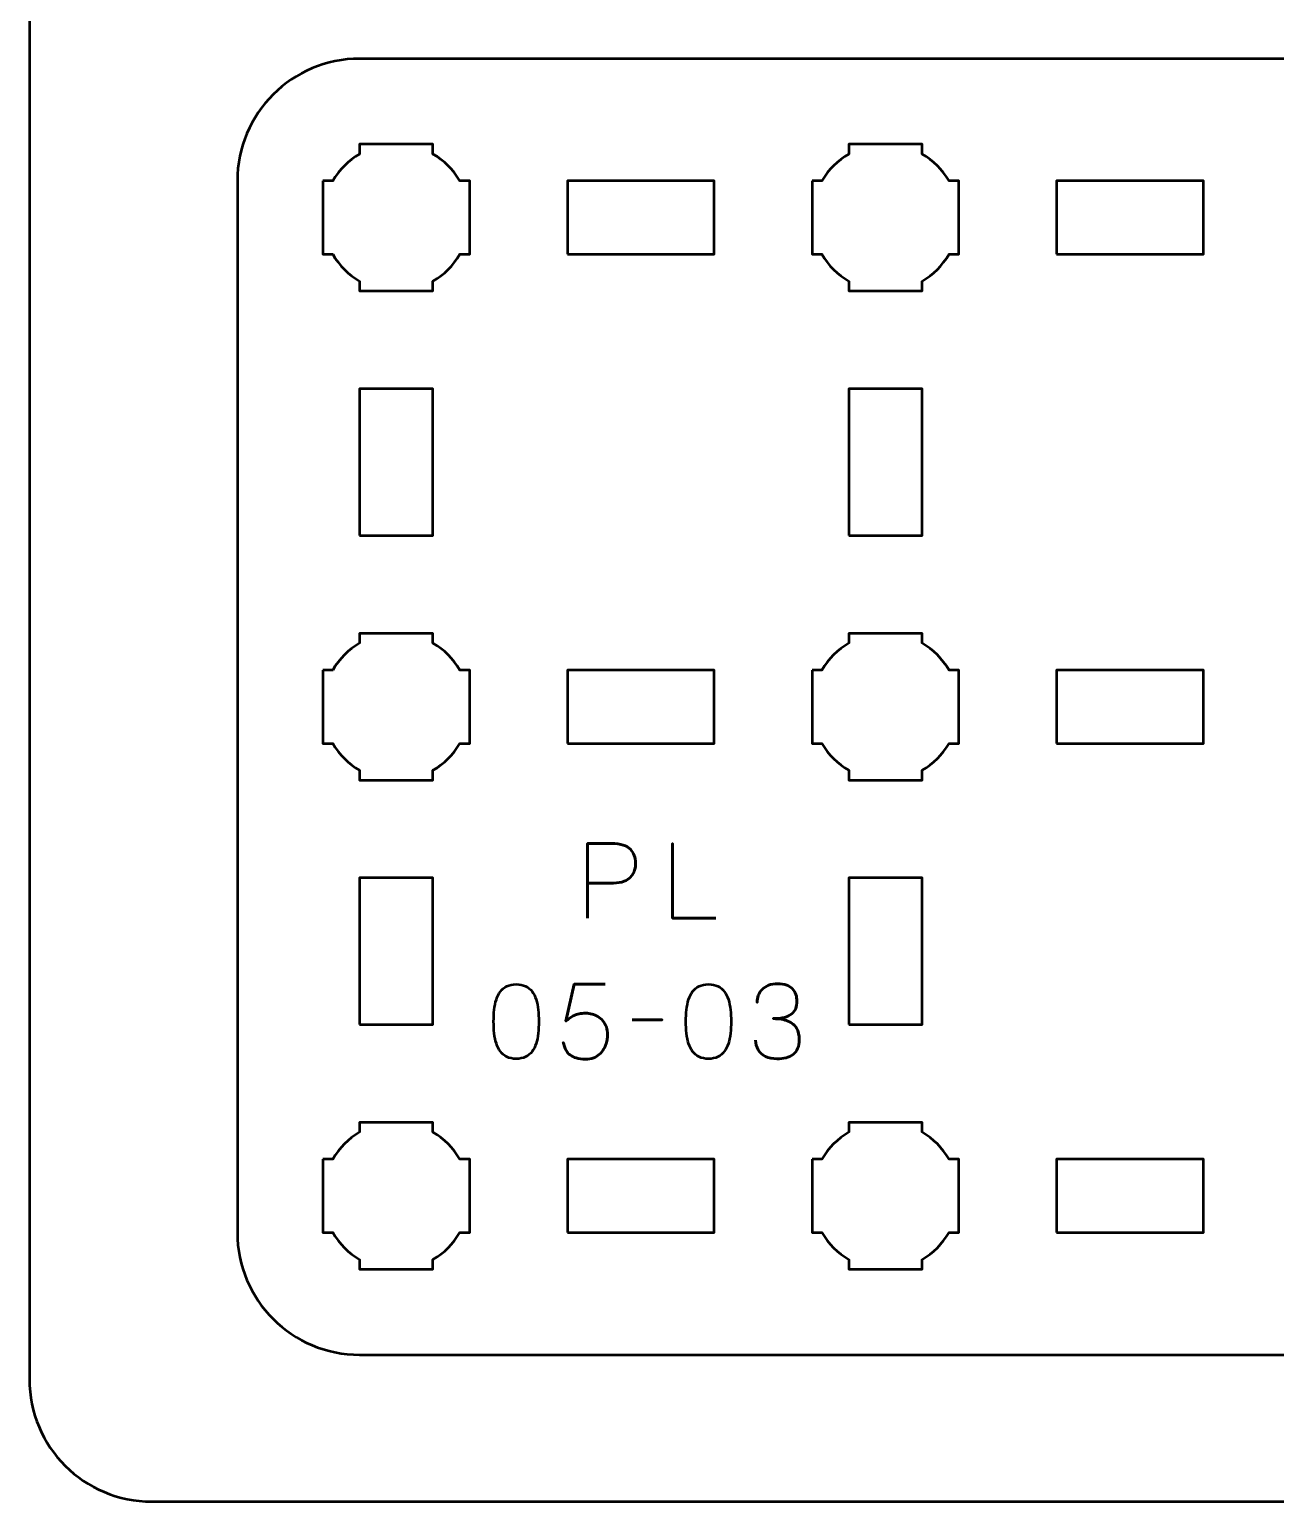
# Model space of a CAD drawing. Header units: centimetres. Extents: x -21 to 0, y -29.7 to 0.
# Drawn here: x -21 to -15.91, y -29.7 to -23.68 of the extents above; entities that cross this region are included whole.
import ezdxf

# ---------------------------------------------------------------- set-up
doc = ezdxf.new("R2010")
doc.units = ezdxf.units.CM
doc.header["$MEASUREMENT"] = 0
doc.layers.add('Layer 1', color=7, linetype='Continuous')

msp = doc.modelspace()

# ---------------------------------------------------------------- linework, layer by layer
at = {"layer": 'Layer 1', "lineweight": 53}
for points in [[(-18.8, -24.6), (-18.2, -24.6), (-18.2, -24.3), (-18.8, -24.3), (-18.8, -24.6)], [(-16.8, -24.6), (-16.2, -24.6), (-16.2, -24.3), (-16.8, -24.3), (-16.8, -24.6)], [(-19.65, -25.75), (-19.35, -25.75), (-19.35, -25.15), (-19.65, -25.15), (-19.65, -25.75)], [(-17.65, -25.75), (-17.35, -25.75), (-17.35, -25.15), (-17.65, -25.15), (-17.65, -25.75)], [(-18.8, -26.6), (-18.2, -26.6), (-18.2, -26.3), (-18.8, -26.3), (-18.8, -26.6)], [(-16.8, -26.6), (-16.2, -26.6), (-16.2, -26.3), (-16.8, -26.3), (-16.8, -26.6)], [(-19.65, -27.75), (-19.35, -27.75), (-19.35, -27.15), (-19.65, -27.15), (-19.65, -27.75)], [(-17.65, -27.75), (-17.35, -27.75), (-17.35, -27.15), (-17.65, -27.15), (-17.65, -27.75)], [(-18.8, -28.6), (-18.2, -28.6), (-18.2, -28.3), (-18.8, -28.3), (-18.8, -28.6)], [(-16.8, -28.6), (-16.2, -28.6), (-16.2, -28.3), (-16.8, -28.3), (-16.8, -28.6)]]:
    msp.add_lwpolyline(points, close=True, dxfattribs=at)
at = {"layer": 'Layer 1', "color": 1, "lineweight": 53}
msp.add_open_spline([(-21.00003, -29.19995), (-21.00003, -29.19995), (-21.00003, -5.89992), (-21.00003, -5.89992), (-21.00003, -5.89992), (-21.00003, -5.81709), (-20.93286, -5.74992), (-20.85003, -5.74992), (-20.85003, -5.74992), (-20.7672, -5.74992), (-20.70003, -5.68275), (-20.70003, -5.59992), (-20.70003, -5.59992), (-20.70003, -5.51709), (-20.7672, -5.44992), (-20.85003, -5.44992), (-20.85003, -5.44992), (-20.93286, -5.44992), (-21.00003, -5.38275), (-21.00003, -5.29992), (-21.00003, -5.29992), (-21.00003, -5.21709), (-20.93286, -5.14992), (-20.85003, -5.14992), (-20.85003, -5.14992), (-20.7672, -5.14992), (-20.70003, -5.08275), (-20.70003, -4.99992), (-20.70003, -4.99992), (-20.70003, -4.91709), (-20.7672, -4.84992), (-20.85003, -4.84992), (-20.85003, -4.84992), (-20.93286, -4.84992), (-21.00003, -4.78275), (-21.00003, -4.69992), (-21.00003, -4.69992), (-21.00003, -4.61709), (-20.93286, -4.54992), (-20.85003, -4.54992), (-20.85003, -4.54992), (-20.7672, -4.54992), (-20.70003, -4.48275), (-20.70003, -4.39992), (-20.70003, -4.39992), (-20.70003, -4.31709), (-20.7672, -4.24992), (-20.85003, -4.24992), (-20.85003, -4.24992), (-20.93286, -4.24992), (-21.00003, -4.18275), (-21.00003, -4.09992), (-21.00003, -4.09992), (-21.00003, -4.01709), (-20.93286, -3.94992), (-20.85003, -3.94992), (-20.85003, -3.94992), (-20.7672, -3.94992), (-20.70003, -3.88275), (-20.70003, -3.79992), (-20.70003, -3.79992), (-20.70003, -3.71709), (-20.7672, -3.64992), (-20.85003, -3.64992), (-20.85003, -3.64992), (-20.93286, -3.64992), (-21.00003, -3.58275), (-21.00003, -3.49992), (-21.00003, -3.49992), (-21.00003, -3.41709), (-20.93286, -3.34992), (-20.85003, -3.34992), (-20.85003, -3.34992), (-20.7672, -3.34992), (-20.70003, -3.28275), (-20.70003, -3.19992), (-20.70003, -3.19992), (-20.70003, -3.11709), (-20.7672, -3.04992), (-20.85003, -3.04992), (-20.85003, -3.04992), (-20.93286, -3.04992), (-21.00003, -2.98275), (-21.00003, -2.89992), (-21.00003, -2.89992), (-21.00003, -2.81709), (-20.93286, -2.74992), (-20.85003, -2.74992), (-20.85003, -2.74992), (-20.7672, -2.74992), (-20.70003, -2.68275), (-20.70003, -2.59992), (-20.70003, -2.59992), (-20.70003, -2.51709), (-20.7672, -2.44992), (-20.85003, -2.44992), (-20.85003, -2.44992), (-20.93286, -2.44992), (-21.00003, -2.38275), (-21.00003, -2.29992), (-21.00003, -2.29992), (-21.00003, -2.21709), (-20.93286, -2.14992), (-20.85003, -2.14992), (-20.85003, -2.14992), (-20.7672, -2.14992), (-20.70003, -2.08275), (-20.70003, -1.99992), (-20.70003, -1.99992), (-20.70003, -1.91709), (-20.7672, -1.84992), (-20.85003, -1.84992), (-20.85003, -1.84992), (-20.93286, -1.84992), (-21.00003, -1.78275), (-21.00003, -1.69992), (-21.00003, -1.69992), (-21.00003, -1.61709), (-20.93286, -1.54992), (-20.85003, -1.54992), (-20.85003, -1.54992), (-20.7672, -1.54992), (-20.70003, -1.48275), (-20.70003, -1.39992), (-20.70003, -1.39992), (-20.70003, -1.31709), (-20.7672, -1.24992), (-20.85003, -1.24992), (-20.85003, -1.24992), (-20.93286, -1.24992), (-21.00003, -1.18275), (-21.00003, -1.09992), (-21.00003, -1.09992), (-21.00003, -1.09992), (-21.00003, -0.49992), (-21.00003, -0.49992), (-21.00003, -0.49992), (-21.00003, -0.22295), (-20.77694, 0.00004), (-20.49994, 0.00004), (-20.49994, 0.00004), (-20.49994, 0.00004), (-0.50008, 0.00004), (-0.50008, 0.00004), (-0.50008, 0.00004), (-0.22294, 0.00004), (0.00002, -0.22295), (0.00002, -0.49992), (0.00002, -0.49992), (0.00002, -0.49992), (0.00002, -29.19995), (0.00002, -29.19995), (0.00002, -29.19995), (0.00002, -29.47695), (-0.22294, -29.70004), (-0.50008, -29.70004), (-0.50008, -29.70004), (-0.50008, -29.70004), (-20.49994, -29.70004), (-20.49994, -29.70004), (-20.49994, -29.70004), (-20.77694, -29.70004), (-21.00003, -29.47695), (-21.00003, -29.19995)], degree=3, knots=[0, 0, 0, 0, 0.0243902, 0.0243902, 0.0243902, 0.0243902, 0.0487805, 0.0487805, 0.0487805, 0.0487805, 0.0731707, 0.0731707, 0.0731707, 0.0731707, 0.097561, 0.097561, 0.097561, 0.097561, 0.1219512, 0.1219512, 0.1219512, 0.1219512, 0.1463415, 0.1463415, 0.1463415, 0.1463415, 0.1707317, 0.1707317, 0.1707317, 0.1707317, 0.195122, 0.195122, 0.195122, 0.195122, 0.2195122, 0.2195122, 0.2195122, 0.2195122, 0.2439024, 0.2439024, 0.2439024, 0.2439024, 0.2682927, 0.2682927, 0.2682927, 0.2682927, 0.2926829, 0.2926829, 0.2926829, 0.2926829, 0.3170732, 0.3170732, 0.3170732, 0.3170732, 0.3414634, 0.3414634, 0.3414634, 0.3414634, 0.3658537, 0.3658537, 0.3658537, 0.3658537, 0.3902439, 0.3902439, 0.3902439, 0.3902439, 0.4146341, 0.4146341, 0.4146341, 0.4146341, 0.4390244, 0.4390244, 0.4390244, 0.4390244, 0.4634146, 0.4634146, 0.4634146, 0.4634146, 0.4878049, 0.4878049, 0.4878049, 0.4878049, 0.5121951, 0.5121951, 0.5121951, 0.5121951, 0.5365854, 0.5365854, 0.5365854, 0.5365854, 0.5609756, 0.5609756, 0.5609756, 0.5609756, 0.5853659, 0.5853659, 0.5853659, 0.5853659, 0.6097561, 0.6097561, 0.6097561, 0.6097561, 0.6341463, 0.6341463, 0.6341463, 0.6341463, 0.6585366, 0.6585366, 0.6585366, 0.6585366, 0.6829268, 0.6829268, 0.6829268, 0.6829268, 0.7073171, 0.7073171, 0.7073171, 0.7073171, 0.7317073, 0.7317073, 0.7317073, 0.7317073, 0.7560976, 0.7560976, 0.7560976, 0.7560976, 0.7804878, 0.7804878, 0.7804878, 0.7804878, 0.804878, 0.804878, 0.804878, 0.804878, 0.8292683, 0.8292683, 0.8292683, 0.8292683, 0.8536585, 0.8536585, 0.8536585, 0.8536585, 0.8780488, 0.8780488, 0.8780488, 0.8780488, 0.902439, 0.902439, 0.902439, 0.902439, 0.9268293, 0.9268293, 0.9268293, 0.9268293, 0.9512195, 0.9512195, 0.9512195, 0.9512195, 0.9756098, 0.9756098, 0.9756098, 0.9756098, 1, 1, 1, 1], dxfattribs=at)
at = {"layer": 'Layer 1', "color": 3, "lineweight": 53}
msp.add_open_spline([(-20.15, -28.6), (-20.15, -28.6), (-20.15, -24.3), (-20.15, -24.3), (-20.15, -24.3), (-20.15, -24.02391), (-19.92609, -23.8), (-19.65, -23.8), (-19.65, -23.8), (-19.65, -23.8), (-11.35, -23.8), (-11.35, -23.8), (-11.35, -23.8), (-11.07391, -23.8), (-10.85, -24.02391), (-10.85, -24.3), (-10.85, -24.3), (-10.85, -24.3), (-10.85, -28.6), (-10.85, -28.6), (-10.85, -28.6), (-10.85, -28.87609), (-11.07391, -29.1), (-11.35, -29.1), (-11.35, -29.1), (-11.35, -29.1), (-19.65, -29.1), (-19.65, -29.1), (-19.65, -29.1), (-19.92609, -29.1), (-20.15, -28.87609), (-20.15, -28.6)], degree=3, knots=[0, 0, 0, 0, 0.125, 0.125, 0.125, 0.125, 0.25, 0.25, 0.25, 0.25, 0.375, 0.375, 0.375, 0.375, 0.5, 0.5, 0.5, 0.5, 0.625, 0.625, 0.625, 0.625, 0.75, 0.75, 0.75, 0.75, 0.875, 0.875, 0.875, 0.875, 1, 1, 1, 1], dxfattribs=at)
at = {"layer": 'Layer 1', "lineweight": 53}
for points in [[(-19.8, -24.3), (-19.8, -24.3), (-19.75985, -24.3), (-19.75985, -24.3), (-19.75985, -24.3), (-19.7335, -24.25447), (-19.69553, -24.2165), (-19.65, -24.19015), (-19.65, -24.19015), (-19.65, -24.19015), (-19.65, -24.15), (-19.65, -24.15), (-19.65, -24.15), (-19.65, -24.15), (-19.5, -24.15), (-19.5, -24.15), (-19.5, -24.15), (-19.5, -24.15), (-19.35, -24.15), (-19.35, -24.15), (-19.35, -24.15), (-19.35, -24.15), (-19.35, -24.19015), (-19.35, -24.19015), (-19.35, -24.19015), (-19.30447, -24.2165), (-19.2665, -24.25447), (-19.24015, -24.3), (-19.24015, -24.3), (-19.24015, -24.3), (-19.2, -24.3), (-19.2, -24.3), (-19.2, -24.3), (-19.2, -24.3), (-19.2, -24.45), (-19.2, -24.45), (-19.2, -24.45), (-19.2, -24.45), (-19.2, -24.6), (-19.2, -24.6), (-19.2, -24.6), (-19.2, -24.6), (-19.24015, -24.6), (-19.24015, -24.6), (-19.24015, -24.6), (-19.2665, -24.64553), (-19.30447, -24.6835), (-19.35, -24.70985), (-19.35, -24.70985), (-19.35, -24.70985), (-19.35, -24.75), (-19.35, -24.75), (-19.35, -24.75), (-19.35, -24.75), (-19.5, -24.75), (-19.5, -24.75), (-19.5, -24.75), (-19.5, -24.75), (-19.65, -24.75), (-19.65, -24.75), (-19.65, -24.75), (-19.65, -24.75), (-19.65, -24.70985), (-19.65, -24.70985), (-19.65, -24.70985), (-19.69553, -24.6835), (-19.7335, -24.64553), (-19.75985, -24.6), (-19.75985, -24.6), (-19.75985, -24.6), (-19.8, -24.6), (-19.8, -24.6), (-19.8, -24.6), (-19.8, -24.6), (-19.8, -24.45), (-19.8, -24.45), (-19.8, -24.45), (-19.8, -24.45), (-19.8, -24.3), (-19.8, -24.3)], [(-17.8, -24.3), (-17.8, -24.3), (-17.75985, -24.3), (-17.75985, -24.3), (-17.75985, -24.3), (-17.7335, -24.25447), (-17.69553, -24.2165), (-17.65, -24.19015), (-17.65, -24.19015), (-17.65, -24.19015), (-17.65, -24.15), (-17.65, -24.15), (-17.65, -24.15), (-17.65, -24.15), (-17.5, -24.15), (-17.5, -24.15), (-17.5, -24.15), (-17.5, -24.15), (-17.35, -24.15), (-17.35, -24.15), (-17.35, -24.15), (-17.35, -24.15), (-17.35, -24.19015), (-17.35, -24.19015), (-17.35, -24.19015), (-17.30447, -24.2165), (-17.2665, -24.25447), (-17.24015, -24.3), (-17.24015, -24.3), (-17.24015, -24.3), (-17.2, -24.3), (-17.2, -24.3), (-17.2, -24.3), (-17.2, -24.3), (-17.2, -24.45), (-17.2, -24.45), (-17.2, -24.45), (-17.2, -24.45), (-17.2, -24.6), (-17.2, -24.6), (-17.2, -24.6), (-17.2, -24.6), (-17.24015, -24.6), (-17.24015, -24.6), (-17.24015, -24.6), (-17.2665, -24.64553), (-17.30447, -24.6835), (-17.35, -24.70985), (-17.35, -24.70985), (-17.35, -24.70985), (-17.35, -24.75), (-17.35, -24.75), (-17.35, -24.75), (-17.35, -24.75), (-17.5, -24.75), (-17.5, -24.75), (-17.5, -24.75), (-17.5, -24.75), (-17.65, -24.75), (-17.65, -24.75), (-17.65, -24.75), (-17.65, -24.75), (-17.65, -24.70985), (-17.65, -24.70985), (-17.65, -24.70985), (-17.69553, -24.6835), (-17.7335, -24.64553), (-17.75985, -24.6), (-17.75985, -24.6), (-17.75985, -24.6), (-17.8, -24.6), (-17.8, -24.6), (-17.8, -24.6), (-17.8, -24.6), (-17.8, -24.45), (-17.8, -24.45), (-17.8, -24.45), (-17.8, -24.45), (-17.8, -24.3), (-17.8, -24.3)], [(-19.8, -26.3), (-19.8, -26.3), (-19.75985, -26.3), (-19.75985, -26.3), (-19.75985, -26.3), (-19.7335, -26.25447), (-19.69553, -26.2165), (-19.65, -26.19015), (-19.65, -26.19015), (-19.65, -26.19015), (-19.65, -26.15), (-19.65, -26.15), (-19.65, -26.15), (-19.65, -26.15), (-19.5, -26.15), (-19.5, -26.15), (-19.5, -26.15), (-19.5, -26.15), (-19.35, -26.15), (-19.35, -26.15), (-19.35, -26.15), (-19.35, -26.15), (-19.35, -26.19015), (-19.35, -26.19015), (-19.35, -26.19015), (-19.30447, -26.2165), (-19.2665, -26.25447), (-19.24015, -26.3), (-19.24015, -26.3), (-19.24015, -26.3), (-19.2, -26.3), (-19.2, -26.3), (-19.2, -26.3), (-19.2, -26.3), (-19.2, -26.45), (-19.2, -26.45), (-19.2, -26.45), (-19.2, -26.45), (-19.2, -26.6), (-19.2, -26.6), (-19.2, -26.6), (-19.2, -26.6), (-19.24015, -26.6), (-19.24015, -26.6), (-19.24015, -26.6), (-19.2665, -26.64553), (-19.30447, -26.6835), (-19.35, -26.70985), (-19.35, -26.70985), (-19.35, -26.70985), (-19.35, -26.75), (-19.35, -26.75), (-19.35, -26.75), (-19.35, -26.75), (-19.5, -26.75), (-19.5, -26.75), (-19.5, -26.75), (-19.5, -26.75), (-19.65, -26.75), (-19.65, -26.75), (-19.65, -26.75), (-19.65, -26.75), (-19.65, -26.70985), (-19.65, -26.70985), (-19.65, -26.70985), (-19.69553, -26.6835), (-19.7335, -26.64553), (-19.75985, -26.6), (-19.75985, -26.6), (-19.75985, -26.6), (-19.8, -26.6), (-19.8, -26.6), (-19.8, -26.6), (-19.8, -26.6), (-19.8, -26.45), (-19.8, -26.45), (-19.8, -26.45), (-19.8, -26.45), (-19.8, -26.3), (-19.8, -26.3)], [(-17.8, -26.3), (-17.8, -26.3), (-17.75985, -26.3), (-17.75985, -26.3), (-17.75985, -26.3), (-17.7335, -26.25447), (-17.69553, -26.2165), (-17.65, -26.19015), (-17.65, -26.19015), (-17.65, -26.19015), (-17.65, -26.15), (-17.65, -26.15), (-17.65, -26.15), (-17.65, -26.15), (-17.5, -26.15), (-17.5, -26.15), (-17.5, -26.15), (-17.5, -26.15), (-17.35, -26.15), (-17.35, -26.15), (-17.35, -26.15), (-17.35, -26.15), (-17.35, -26.19015), (-17.35, -26.19015), (-17.35, -26.19015), (-17.30447, -26.2165), (-17.2665, -26.25447), (-17.24015, -26.3), (-17.24015, -26.3), (-17.24015, -26.3), (-17.2, -26.3), (-17.2, -26.3), (-17.2, -26.3), (-17.2, -26.3), (-17.2, -26.45), (-17.2, -26.45), (-17.2, -26.45), (-17.2, -26.45), (-17.2, -26.6), (-17.2, -26.6), (-17.2, -26.6), (-17.2, -26.6), (-17.24015, -26.6), (-17.24015, -26.6), (-17.24015, -26.6), (-17.2665, -26.64553), (-17.30447, -26.6835), (-17.35, -26.70985), (-17.35, -26.70985), (-17.35, -26.70985), (-17.35, -26.75), (-17.35, -26.75), (-17.35, -26.75), (-17.35, -26.75), (-17.5, -26.75), (-17.5, -26.75), (-17.5, -26.75), (-17.5, -26.75), (-17.65, -26.75), (-17.65, -26.75), (-17.65, -26.75), (-17.65, -26.75), (-17.65, -26.70985), (-17.65, -26.70985), (-17.65, -26.70985), (-17.69553, -26.6835), (-17.7335, -26.64553), (-17.75985, -26.6), (-17.75985, -26.6), (-17.75985, -26.6), (-17.8, -26.6), (-17.8, -26.6), (-17.8, -26.6), (-17.8, -26.6), (-17.8, -26.45), (-17.8, -26.45), (-17.8, -26.45), (-17.8, -26.45), (-17.8, -26.3), (-17.8, -26.3)], [(-19.8, -28.3), (-19.8, -28.3), (-19.75985, -28.3), (-19.75985, -28.3), (-19.75985, -28.3), (-19.7335, -28.25447), (-19.69553, -28.2165), (-19.65, -28.19015), (-19.65, -28.19015), (-19.65, -28.19015), (-19.65, -28.15), (-19.65, -28.15), (-19.65, -28.15), (-19.65, -28.15), (-19.5, -28.15), (-19.5, -28.15), (-19.5, -28.15), (-19.5, -28.15), (-19.35, -28.15), (-19.35, -28.15), (-19.35, -28.15), (-19.35, -28.15), (-19.35, -28.19015), (-19.35, -28.19015), (-19.35, -28.19015), (-19.30447, -28.2165), (-19.2665, -28.25447), (-19.24015, -28.3), (-19.24015, -28.3), (-19.24015, -28.3), (-19.2, -28.3), (-19.2, -28.3), (-19.2, -28.3), (-19.2, -28.3), (-19.2, -28.45), (-19.2, -28.45), (-19.2, -28.45), (-19.2, -28.45), (-19.2, -28.6), (-19.2, -28.6), (-19.2, -28.6), (-19.2, -28.6), (-19.24015, -28.6), (-19.24015, -28.6), (-19.24015, -28.6), (-19.2665, -28.64553), (-19.30447, -28.6835), (-19.35, -28.70985), (-19.35, -28.70985), (-19.35, -28.70985), (-19.35, -28.75), (-19.35, -28.75), (-19.35, -28.75), (-19.35, -28.75), (-19.5, -28.75), (-19.5, -28.75), (-19.5, -28.75), (-19.5, -28.75), (-19.65, -28.75), (-19.65, -28.75), (-19.65, -28.75), (-19.65, -28.75), (-19.65, -28.70985), (-19.65, -28.70985), (-19.65, -28.70985), (-19.69553, -28.6835), (-19.7335, -28.64553), (-19.75985, -28.6), (-19.75985, -28.6), (-19.75985, -28.6), (-19.8, -28.6), (-19.8, -28.6), (-19.8, -28.6), (-19.8, -28.6), (-19.8, -28.45), (-19.8, -28.45), (-19.8, -28.45), (-19.8, -28.45), (-19.8, -28.3), (-19.8, -28.3)], [(-17.8, -28.3), (-17.8, -28.3), (-17.75985, -28.3), (-17.75985, -28.3), (-17.75985, -28.3), (-17.7335, -28.25447), (-17.69553, -28.2165), (-17.65, -28.19015), (-17.65, -28.19015), (-17.65, -28.19015), (-17.65, -28.15), (-17.65, -28.15), (-17.65, -28.15), (-17.65, -28.15), (-17.5, -28.15), (-17.5, -28.15), (-17.5, -28.15), (-17.5, -28.15), (-17.35, -28.15), (-17.35, -28.15), (-17.35, -28.15), (-17.35, -28.15), (-17.35, -28.19015), (-17.35, -28.19015), (-17.35, -28.19015), (-17.30447, -28.2165), (-17.2665, -28.25447), (-17.24015, -28.3), (-17.24015, -28.3), (-17.24015, -28.3), (-17.2, -28.3), (-17.2, -28.3), (-17.2, -28.3), (-17.2, -28.3), (-17.2, -28.45), (-17.2, -28.45), (-17.2, -28.45), (-17.2, -28.45), (-17.2, -28.6), (-17.2, -28.6), (-17.2, -28.6), (-17.2, -28.6), (-17.24015, -28.6), (-17.24015, -28.6), (-17.24015, -28.6), (-17.2665, -28.64553), (-17.30447, -28.6835), (-17.35, -28.70985), (-17.35, -28.70985), (-17.35, -28.70985), (-17.35, -28.75), (-17.35, -28.75), (-17.35, -28.75), (-17.35, -28.75), (-17.5, -28.75), (-17.5, -28.75), (-17.5, -28.75), (-17.5, -28.75), (-17.65, -28.75), (-17.65, -28.75), (-17.65, -28.75), (-17.65, -28.75), (-17.65, -28.70985), (-17.65, -28.70985), (-17.65, -28.70985), (-17.69553, -28.6835), (-17.7335, -28.64553), (-17.75985, -28.6), (-17.75985, -28.6), (-17.75985, -28.6), (-17.8, -28.6), (-17.8, -28.6), (-17.8, -28.6), (-17.8, -28.6), (-17.8, -28.45), (-17.8, -28.45), (-17.8, -28.45), (-17.8, -28.45), (-17.8, -28.3), (-17.8, -28.3)]]:
    msp.add_open_spline(points, degree=3, knots=[0, 0, 0, 0, 0.05, 0.05, 0.05, 0.05, 0.1, 0.1, 0.1, 0.1, 0.15, 0.15, 0.15, 0.15, 0.2, 0.2, 0.2, 0.2, 0.25, 0.25, 0.25, 0.25, 0.3, 0.3, 0.3, 0.3, 0.35, 0.35, 0.35, 0.35, 0.4, 0.4, 0.4, 0.4, 0.45, 0.45, 0.45, 0.45, 0.5, 0.5, 0.5, 0.5, 0.55, 0.55, 0.55, 0.55, 0.6, 0.6, 0.6, 0.6, 0.65, 0.65, 0.65, 0.65, 0.7, 0.7, 0.7, 0.7, 0.75, 0.75, 0.75, 0.75, 0.8, 0.8, 0.8, 0.8, 0.85, 0.85, 0.85, 0.85, 0.9, 0.9, 0.9, 0.9, 0.95, 0.95, 0.95, 0.95, 1, 1, 1, 1], dxfattribs=at)
at = {"layer": 'Layer 1', "color": 5, "lineweight": 53}
for points, knots in [([(-18.71762, -27.31432), (-18.71762, -27.31432), (-18.71762, -27.0091), (-18.71762, -27.0091), (-18.71762, -27.0091), (-18.71762, -27.0091), (-18.62025, -27.0091), (-18.62025, -27.0091), (-18.62025, -27.0091), (-18.60078, -27.00917), (-18.58477, -27.01136), (-18.57214, -27.01559), (-18.57214, -27.01559), (-18.55958, -27.01975), (-18.5497, -27.02554), (-18.54257, -27.03288), (-18.54257, -27.03288), (-18.53545, -27.04014), (-18.53037, -27.04847), (-18.52726, -27.05785), (-18.52726, -27.05785), (-18.52423, -27.06724), (-18.52247, -27.07704), (-18.52204, -27.08742), (-18.52204, -27.08742), (-18.52155, -27.09779), (-18.52275, -27.10795), (-18.52557, -27.11782), (-18.52557, -27.11782), (-18.52846, -27.1277), (-18.53333, -27.13666), (-18.54032, -27.14471), (-18.54032, -27.14471), (-18.54723, -27.15275), (-18.55661, -27.15917), (-18.5684, -27.1639), (-18.5684, -27.1639), (-18.58018, -27.16869), (-18.59478, -27.17109), (-18.61221, -27.17123), (-18.61221, -27.17123), (-18.61221, -27.17123), (-18.71762, -27.17123), (-18.71762, -27.17123), (-18.71762, -27.17123), (-18.71762, -27.17123), (-18.61221, -27.17123), (-18.61221, -27.17123), (-18.61221, -27.17123), (-18.59514, -27.17109), (-18.58067, -27.16869), (-18.56896, -27.1639), (-18.56896, -27.1639), (-18.55718, -27.15917), (-18.54779, -27.15275), (-18.54074, -27.14471), (-18.54074, -27.14471), (-18.53375, -27.13666), (-18.52874, -27.1277), (-18.52578, -27.11782), (-18.52578, -27.11782), (-18.52282, -27.10795), (-18.52155, -27.09779), (-18.52204, -27.08742), (-18.52204, -27.08742), (-18.52247, -27.07704), (-18.52423, -27.06724), (-18.5274, -27.05785), (-18.5274, -27.05785), (-18.53051, -27.04847), (-18.53573, -27.04014), (-18.54286, -27.03288), (-18.54286, -27.03288), (-18.55005, -27.02554), (-18.55993, -27.01975), (-18.57249, -27.01559), (-18.57249, -27.01559), (-18.58512, -27.01136), (-18.60099, -27.00917), (-18.62025, -27.0091), (-18.62025, -27.0091), (-18.62025, -27.0091), (-18.71762, -27.0091), (-18.71762, -27.0091), (-18.71762, -27.0091), (-18.71762, -27.0091), (-18.71762, -27.31432), (-18.71762, -27.31432)], [0, 0, 0, 0, 0.0454545, 0.0454545, 0.0454545, 0.0454545, 0.0909091, 0.0909091, 0.0909091, 0.0909091, 0.1363636, 0.1363636, 0.1363636, 0.1363636, 0.1818182, 0.1818182, 0.1818182, 0.1818182, 0.2272727, 0.2272727, 0.2272727, 0.2272727, 0.2727273, 0.2727273, 0.2727273, 0.2727273, 0.3181818, 0.3181818, 0.3181818, 0.3181818, 0.3636364, 0.3636364, 0.3636364, 0.3636364, 0.4090909, 0.4090909, 0.4090909, 0.4090909, 0.4545455, 0.4545455, 0.4545455, 0.4545455, 0.5, 0.5, 0.5, 0.5, 0.5454545, 0.5454545, 0.5454545, 0.5454545, 0.5909091, 0.5909091, 0.5909091, 0.5909091, 0.6363636, 0.6363636, 0.6363636, 0.6363636, 0.6818182, 0.6818182, 0.6818182, 0.6818182, 0.7272727, 0.7272727, 0.7272727, 0.7272727, 0.7727273, 0.7727273, 0.7727273, 0.7727273, 0.8181818, 0.8181818, 0.8181818, 0.8181818, 0.8636364, 0.8636364, 0.8636364, 0.8636364, 0.9090909, 0.9090909, 0.9090909, 0.9090909, 0.9545455, 0.9545455, 0.9545455, 0.9545455, 1, 1, 1, 1]), ([(-18.19312, -27.31432), (-18.19312, -27.31432), (-18.37134, -27.31432), (-18.37134, -27.31432), (-18.37134, -27.31432), (-18.37134, -27.31432), (-18.37134, -27.0091), (-18.37134, -27.0091), (-18.37134, -27.0091), (-18.37134, -27.0091), (-18.37134, -27.31432), (-18.37134, -27.31432), (-18.37134, -27.31432), (-18.37134, -27.31432), (-18.19312, -27.31432), (-18.19312, -27.31432)], [0, 0, 0, 0, 0.25, 0.25, 0.25, 0.25, 0.5, 0.5, 0.5, 0.5, 0.75, 0.75, 0.75, 0.75, 1, 1, 1, 1]), ([(-19.00972, -27.88963), (-18.99491, -27.88956), (-18.98214, -27.88695), (-18.97148, -27.88187), (-18.97148, -27.88187), (-18.9609, -27.87679), (-18.95208, -27.86952), (-18.94503, -27.86028), (-18.94503, -27.86028), (-18.93804, -27.85097), (-18.93254, -27.83996), (-18.92845, -27.82726), (-18.92845, -27.82726), (-18.92442, -27.81456), (-18.92153, -27.80066), (-18.91991, -27.78542), (-18.91991, -27.78542), (-18.91821, -27.77018), (-18.91737, -27.75416), (-18.91744, -27.73723), (-18.91744, -27.73723), (-18.91737, -27.72037), (-18.91821, -27.70435), (-18.91991, -27.68918), (-18.91991, -27.68918), (-18.92153, -27.67401), (-18.92442, -27.66004), (-18.92845, -27.64734), (-18.92845, -27.64734), (-18.93254, -27.63471), (-18.93804, -27.62371), (-18.94503, -27.61432), (-18.94503, -27.61432), (-18.95208, -27.60501), (-18.9609, -27.59774), (-18.97148, -27.59266), (-18.97148, -27.59266), (-18.98214, -27.58751), (-18.99491, -27.5849), (-19.00972, -27.58483), (-19.00972, -27.58483), (-19.02454, -27.5849), (-19.03731, -27.58751), (-19.04797, -27.59266), (-19.04797, -27.59266), (-19.05855, -27.59774), (-19.06737, -27.60501), (-19.07442, -27.61432), (-19.07442, -27.61432), (-19.08141, -27.62371), (-19.08691, -27.63471), (-19.091, -27.64734), (-19.091, -27.64734), (-19.09503, -27.66004), (-19.09792, -27.67401), (-19.09954, -27.68918), (-19.09954, -27.68918), (-19.10123, -27.70435), (-19.10208, -27.72037), (-19.10201, -27.73723), (-19.10201, -27.73723), (-19.10208, -27.75416), (-19.10123, -27.77018), (-19.09954, -27.78542), (-19.09954, -27.78542), (-19.09792, -27.80066), (-19.09503, -27.81456), (-19.091, -27.82726), (-19.091, -27.82726), (-19.08691, -27.83996), (-19.08141, -27.85097), (-19.07442, -27.86028), (-19.07442, -27.86028), (-19.06737, -27.86952), (-19.05855, -27.87679), (-19.04797, -27.88187), (-19.04797, -27.88187), (-19.03731, -27.88695), (-19.02454, -27.88956), (-19.00972, -27.88963)], [0, 0, 0, 0, 0.05, 0.05, 0.05, 0.05, 0.1, 0.1, 0.1, 0.1, 0.15, 0.15, 0.15, 0.15, 0.2, 0.2, 0.2, 0.2, 0.25, 0.25, 0.25, 0.25, 0.3, 0.3, 0.3, 0.3, 0.35, 0.35, 0.35, 0.35, 0.4, 0.4, 0.4, 0.4, 0.45, 0.45, 0.45, 0.45, 0.5, 0.5, 0.5, 0.5, 0.55, 0.55, 0.55, 0.55, 0.6, 0.6, 0.6, 0.6, 0.65, 0.65, 0.65, 0.65, 0.7, 0.7, 0.7, 0.7, 0.75, 0.75, 0.75, 0.75, 0.8, 0.8, 0.8, 0.8, 0.85, 0.85, 0.85, 0.85, 0.9, 0.9, 0.9, 0.9, 0.95, 0.95, 0.95, 0.95, 1, 1, 1, 1]), ([(-19.00972, -27.88963), (-18.99491, -27.88956), (-18.98214, -27.88695), (-18.97148, -27.88187), (-18.97148, -27.88187), (-18.9609, -27.87679), (-18.95208, -27.86952), (-18.94503, -27.86028), (-18.94503, -27.86028), (-18.93804, -27.85097), (-18.93254, -27.83996), (-18.92845, -27.82726), (-18.92845, -27.82726), (-18.92442, -27.81456), (-18.92153, -27.80066), (-18.91991, -27.78542), (-18.91991, -27.78542), (-18.91821, -27.77018), (-18.91737, -27.75416), (-18.91744, -27.73723), (-18.91744, -27.73723), (-18.91737, -27.72037), (-18.91821, -27.70435), (-18.91991, -27.68918), (-18.91991, -27.68918), (-18.92153, -27.67401), (-18.92442, -27.66004), (-18.92845, -27.64734), (-18.92845, -27.64734), (-18.93254, -27.63471), (-18.93804, -27.62371), (-18.94503, -27.61432), (-18.94503, -27.61432), (-18.95208, -27.60501), (-18.9609, -27.59774), (-18.97148, -27.59266), (-18.97148, -27.59266), (-18.98214, -27.58751), (-18.99491, -27.5849), (-19.00972, -27.58483), (-19.00972, -27.58483), (-19.02454, -27.5849), (-19.03731, -27.58751), (-19.04797, -27.59266), (-19.04797, -27.59266), (-19.05855, -27.59774), (-19.06737, -27.60501), (-19.07442, -27.61432), (-19.07442, -27.61432), (-19.08141, -27.62371), (-19.08691, -27.63471), (-19.091, -27.64734), (-19.091, -27.64734), (-19.09503, -27.66004), (-19.09792, -27.67401), (-19.09954, -27.68918), (-19.09954, -27.68918), (-19.10123, -27.70435), (-19.10208, -27.72037), (-19.10201, -27.73723), (-19.10201, -27.73723), (-19.10208, -27.75416), (-19.10123, -27.77018), (-19.09954, -27.78542), (-19.09954, -27.78542), (-19.09792, -27.80066), (-19.09503, -27.81456), (-19.091, -27.82726), (-19.091, -27.82726), (-19.08691, -27.83996), (-19.08141, -27.85097), (-19.07442, -27.86028), (-19.07442, -27.86028), (-19.06737, -27.86952), (-19.05855, -27.87679), (-19.04797, -27.88187), (-19.04797, -27.88187), (-19.03731, -27.88695), (-19.02454, -27.88956), (-19.00972, -27.88963)], [0, 0, 0, 0, 0.05, 0.05, 0.05, 0.05, 0.1, 0.1, 0.1, 0.1, 0.15, 0.15, 0.15, 0.15, 0.2, 0.2, 0.2, 0.2, 0.25, 0.25, 0.25, 0.25, 0.3, 0.3, 0.3, 0.3, 0.35, 0.35, 0.35, 0.35, 0.4, 0.4, 0.4, 0.4, 0.45, 0.45, 0.45, 0.45, 0.5, 0.5, 0.5, 0.5, 0.55, 0.55, 0.55, 0.55, 0.6, 0.6, 0.6, 0.6, 0.65, 0.65, 0.65, 0.65, 0.7, 0.7, 0.7, 0.7, 0.75, 0.75, 0.75, 0.75, 0.8, 0.8, 0.8, 0.8, 0.85, 0.85, 0.85, 0.85, 0.9, 0.9, 0.9, 0.9, 0.95, 0.95, 0.95, 0.95, 1, 1, 1, 1]), ([(-18.64566, -27.58441), (-18.64566, -27.58441), (-18.77266, -27.58441), (-18.77266, -27.58441), (-18.77266, -27.58441), (-18.77266, -27.58441), (-18.80653, -27.73596), (-18.80653, -27.73596), (-18.80653, -27.73596), (-18.8006, -27.73088), (-18.79496, -27.7263), (-18.78952, -27.72227), (-18.78952, -27.72227), (-18.78416, -27.71825), (-18.77852, -27.71487), (-18.77252, -27.71204), (-18.77252, -27.71204), (-18.76659, -27.70922), (-18.75982, -27.7071), (-18.7522, -27.70562), (-18.7522, -27.70562), (-18.74465, -27.70414), (-18.73562, -27.70336), (-18.72525, -27.70336), (-18.72525, -27.70336), (-18.71678, -27.70336), (-18.70831, -27.70449), (-18.69985, -27.70682), (-18.69985, -27.70682), (-18.69138, -27.70908), (-18.68334, -27.71254), (-18.67572, -27.71712), (-18.67572, -27.71712), (-18.66803, -27.72178), (-18.66125, -27.72757), (-18.65533, -27.73455), (-18.65533, -27.73455), (-18.64933, -27.74154), (-18.6446, -27.74972), (-18.64122, -27.7591), (-18.64122, -27.7591), (-18.63776, -27.76849), (-18.636, -27.77914), (-18.63593, -27.79099), (-18.63593, -27.79099), (-18.63585, -27.79537), (-18.63635, -27.80087), (-18.63734, -27.80736), (-18.63734, -27.80736), (-18.63825, -27.81385), (-18.63995, -27.82091), (-18.64235, -27.82839), (-18.64235, -27.82839), (-18.64474, -27.83587), (-18.64813, -27.84328), (-18.65243, -27.85061), (-18.65243, -27.85061), (-18.65674, -27.85795), (-18.66224, -27.86465), (-18.66887, -27.87072), (-18.66887, -27.87072), (-18.67551, -27.87679), (-18.68355, -27.88166), (-18.69293, -27.88533), (-18.69293, -27.88533), (-18.70239, -27.88892), (-18.71347, -27.89083), (-18.72609, -27.8909), (-18.72609, -27.8909), (-18.74119, -27.89083), (-18.75389, -27.88921), (-18.76419, -27.88617), (-18.76419, -27.88617), (-18.7745, -27.88307), (-18.78289, -27.87905), (-18.78938, -27.87397), (-18.78938, -27.87397), (-18.79594, -27.86889), (-18.80102, -27.86331), (-18.80469, -27.85725), (-18.80469, -27.85725), (-18.80836, -27.85118), (-18.81111, -27.84511), (-18.81295, -27.83904), (-18.81295, -27.83904), (-18.81478, -27.83297), (-18.81619, -27.8274), (-18.81711, -27.82232), (-18.81711, -27.82232), (-18.81619, -27.8274), (-18.81478, -27.83297), (-18.81295, -27.83904), (-18.81295, -27.83904), (-18.81111, -27.84511), (-18.80836, -27.85118), (-18.80469, -27.85725), (-18.80469, -27.85725), (-18.80102, -27.86331), (-18.79594, -27.86889), (-18.78938, -27.87397), (-18.78938, -27.87397), (-18.78289, -27.87905), (-18.7745, -27.88307), (-18.76419, -27.88617), (-18.76419, -27.88617), (-18.75389, -27.88921), (-18.74119, -27.89083), (-18.72609, -27.8909), (-18.72609, -27.8909), (-18.71347, -27.89083), (-18.70239, -27.88892), (-18.69293, -27.88533), (-18.69293, -27.88533), (-18.68355, -27.88166), (-18.67551, -27.87679), (-18.66887, -27.87072), (-18.66887, -27.87072), (-18.66224, -27.86465), (-18.65674, -27.85795), (-18.65243, -27.85061), (-18.65243, -27.85061), (-18.64813, -27.84328), (-18.64474, -27.83587), (-18.64235, -27.82839), (-18.64235, -27.82839), (-18.63995, -27.82091), (-18.63825, -27.81385), (-18.63734, -27.80736), (-18.63734, -27.80736), (-18.63635, -27.80087), (-18.63585, -27.79537), (-18.63593, -27.79099), (-18.63593, -27.79099), (-18.636, -27.77914), (-18.63776, -27.76849), (-18.64122, -27.7591), (-18.64122, -27.7591), (-18.6446, -27.74972), (-18.64933, -27.74154), (-18.65533, -27.73455), (-18.65533, -27.73455), (-18.66125, -27.72757), (-18.66803, -27.72178), (-18.67572, -27.71712), (-18.67572, -27.71712), (-18.68334, -27.71254), (-18.69138, -27.70908), (-18.69985, -27.70682), (-18.69985, -27.70682), (-18.70831, -27.70449), (-18.71678, -27.70336), (-18.72525, -27.70336), (-18.72525, -27.70336), (-18.73562, -27.70336), (-18.74465, -27.70414), (-18.7522, -27.70562), (-18.7522, -27.70562), (-18.75982, -27.7071), (-18.76659, -27.70922), (-18.77252, -27.71204), (-18.77252, -27.71204), (-18.77852, -27.71487), (-18.78416, -27.71825), (-18.78952, -27.72227), (-18.78952, -27.72227), (-18.79496, -27.7263), (-18.8006, -27.73088), (-18.80653, -27.73596), (-18.80653, -27.73596), (-18.80653, -27.73596), (-18.77266, -27.58441), (-18.77266, -27.58441), (-18.77266, -27.58441), (-18.77266, -27.58441), (-18.64566, -27.58441), (-18.64566, -27.58441)], [0, 0, 0, 0, 0.0227273, 0.0227273, 0.0227273, 0.0227273, 0.0454545, 0.0454545, 0.0454545, 0.0454545, 0.0681818, 0.0681818, 0.0681818, 0.0681818, 0.0909091, 0.0909091, 0.0909091, 0.0909091, 0.1136364, 0.1136364, 0.1136364, 0.1136364, 0.1363636, 0.1363636, 0.1363636, 0.1363636, 0.1590909, 0.1590909, 0.1590909, 0.1590909, 0.1818182, 0.1818182, 0.1818182, 0.1818182, 0.2045455, 0.2045455, 0.2045455, 0.2045455, 0.2272727, 0.2272727, 0.2272727, 0.2272727, 0.25, 0.25, 0.25, 0.25, 0.2727273, 0.2727273, 0.2727273, 0.2727273, 0.2954545, 0.2954545, 0.2954545, 0.2954545, 0.3181818, 0.3181818, 0.3181818, 0.3181818, 0.3409091, 0.3409091, 0.3409091, 0.3409091, 0.3636364, 0.3636364, 0.3636364, 0.3636364, 0.3863636, 0.3863636, 0.3863636, 0.3863636, 0.4090909, 0.4090909, 0.4090909, 0.4090909, 0.4318182, 0.4318182, 0.4318182, 0.4318182, 0.4545455, 0.4545455, 0.4545455, 0.4545455, 0.4772727, 0.4772727, 0.4772727, 0.4772727, 0.5, 0.5, 0.5, 0.5, 0.5227273, 0.5227273, 0.5227273, 0.5227273, 0.5454545, 0.5454545, 0.5454545, 0.5454545, 0.5681818, 0.5681818, 0.5681818, 0.5681818, 0.5909091, 0.5909091, 0.5909091, 0.5909091, 0.6136364, 0.6136364, 0.6136364, 0.6136364, 0.6363636, 0.6363636, 0.6363636, 0.6363636, 0.6590909, 0.6590909, 0.6590909, 0.6590909, 0.6818182, 0.6818182, 0.6818182, 0.6818182, 0.7045455, 0.7045455, 0.7045455, 0.7045455, 0.7272727, 0.7272727, 0.7272727, 0.7272727, 0.75, 0.75, 0.75, 0.75, 0.7727273, 0.7727273, 0.7727273, 0.7727273, 0.7954545, 0.7954545, 0.7954545, 0.7954545, 0.8181818, 0.8181818, 0.8181818, 0.8181818, 0.8409091, 0.8409091, 0.8409091, 0.8409091, 0.8636364, 0.8636364, 0.8636364, 0.8636364, 0.8863636, 0.8863636, 0.8863636, 0.8863636, 0.9090909, 0.9090909, 0.9090909, 0.9090909, 0.9318182, 0.9318182, 0.9318182, 0.9318182, 0.9545455, 0.9545455, 0.9545455, 0.9545455, 0.9772727, 0.9772727, 0.9772727, 0.9772727, 1, 1, 1, 1]), ([(-18.2236, -27.88963), (-18.20879, -27.88956), (-18.19602, -27.88695), (-18.18536, -27.88187), (-18.18536, -27.88187), (-18.17478, -27.87679), (-18.16596, -27.86952), (-18.15891, -27.86028), (-18.15891, -27.86028), (-18.15192, -27.85097), (-18.14642, -27.83996), (-18.14233, -27.82726), (-18.14233, -27.82726), (-18.1383, -27.81456), (-18.13541, -27.80066), (-18.13379, -27.78542), (-18.13379, -27.78542), (-18.13209, -27.77018), (-18.13125, -27.75416), (-18.13132, -27.73723), (-18.13132, -27.73723), (-18.13125, -27.72037), (-18.13209, -27.70435), (-18.13379, -27.68918), (-18.13379, -27.68918), (-18.13541, -27.67401), (-18.1383, -27.66004), (-18.14233, -27.64734), (-18.14233, -27.64734), (-18.14642, -27.63471), (-18.15192, -27.62371), (-18.15891, -27.61432), (-18.15891, -27.61432), (-18.16596, -27.60501), (-18.17478, -27.59774), (-18.18536, -27.59266), (-18.18536, -27.59266), (-18.19602, -27.58751), (-18.20879, -27.5849), (-18.2236, -27.58483), (-18.2236, -27.58483), (-18.23842, -27.5849), (-18.25119, -27.58751), (-18.26185, -27.59266), (-18.26185, -27.59266), (-18.27243, -27.59774), (-18.28125, -27.60501), (-18.2883, -27.61432), (-18.2883, -27.61432), (-18.29529, -27.62371), (-18.30079, -27.63471), (-18.30488, -27.64734), (-18.30488, -27.64734), (-18.30891, -27.66004), (-18.3118, -27.67401), (-18.31342, -27.68918), (-18.31342, -27.68918), (-18.31511, -27.70435), (-18.31596, -27.72037), (-18.31589, -27.73723), (-18.31589, -27.73723), (-18.31596, -27.75416), (-18.31511, -27.77018), (-18.31342, -27.78542), (-18.31342, -27.78542), (-18.3118, -27.80066), (-18.30891, -27.81456), (-18.30488, -27.82726), (-18.30488, -27.82726), (-18.30079, -27.83996), (-18.29529, -27.85097), (-18.2883, -27.86028), (-18.2883, -27.86028), (-18.28125, -27.86952), (-18.27243, -27.87679), (-18.26185, -27.88187), (-18.26185, -27.88187), (-18.25119, -27.88695), (-18.23842, -27.88956), (-18.2236, -27.88963)], [0, 0, 0, 0, 0.05, 0.05, 0.05, 0.05, 0.1, 0.1, 0.1, 0.1, 0.15, 0.15, 0.15, 0.15, 0.2, 0.2, 0.2, 0.2, 0.25, 0.25, 0.25, 0.25, 0.3, 0.3, 0.3, 0.3, 0.35, 0.35, 0.35, 0.35, 0.4, 0.4, 0.4, 0.4, 0.45, 0.45, 0.45, 0.45, 0.5, 0.5, 0.5, 0.5, 0.55, 0.55, 0.55, 0.55, 0.6, 0.6, 0.6, 0.6, 0.65, 0.65, 0.65, 0.65, 0.7, 0.7, 0.7, 0.7, 0.75, 0.75, 0.75, 0.75, 0.8, 0.8, 0.8, 0.8, 0.85, 0.85, 0.85, 0.85, 0.9, 0.9, 0.9, 0.9, 0.95, 0.95, 0.95, 0.95, 1, 1, 1, 1]), ([(-18.2236, -27.88963), (-18.20879, -27.88956), (-18.19602, -27.88695), (-18.18536, -27.88187), (-18.18536, -27.88187), (-18.17478, -27.87679), (-18.16596, -27.86952), (-18.15891, -27.86028), (-18.15891, -27.86028), (-18.15192, -27.85097), (-18.14642, -27.83996), (-18.14233, -27.82726), (-18.14233, -27.82726), (-18.1383, -27.81456), (-18.13541, -27.80066), (-18.13379, -27.78542), (-18.13379, -27.78542), (-18.13209, -27.77018), (-18.13125, -27.75416), (-18.13132, -27.73723), (-18.13132, -27.73723), (-18.13125, -27.72037), (-18.13209, -27.70435), (-18.13379, -27.68918), (-18.13379, -27.68918), (-18.13541, -27.67401), (-18.1383, -27.66004), (-18.14233, -27.64734), (-18.14233, -27.64734), (-18.14642, -27.63471), (-18.15192, -27.62371), (-18.15891, -27.61432), (-18.15891, -27.61432), (-18.16596, -27.60501), (-18.17478, -27.59774), (-18.18536, -27.59266), (-18.18536, -27.59266), (-18.19602, -27.58751), (-18.20879, -27.5849), (-18.2236, -27.58483), (-18.2236, -27.58483), (-18.23842, -27.5849), (-18.25119, -27.58751), (-18.26185, -27.59266), (-18.26185, -27.59266), (-18.27243, -27.59774), (-18.28125, -27.60501), (-18.2883, -27.61432), (-18.2883, -27.61432), (-18.29529, -27.62371), (-18.30079, -27.63471), (-18.30488, -27.64734), (-18.30488, -27.64734), (-18.30891, -27.66004), (-18.3118, -27.67401), (-18.31342, -27.68918), (-18.31342, -27.68918), (-18.31511, -27.70435), (-18.31596, -27.72037), (-18.31589, -27.73723), (-18.31589, -27.73723), (-18.31596, -27.75416), (-18.31511, -27.77018), (-18.31342, -27.78542), (-18.31342, -27.78542), (-18.3118, -27.80066), (-18.30891, -27.81456), (-18.30488, -27.82726), (-18.30488, -27.82726), (-18.30079, -27.83996), (-18.29529, -27.85097), (-18.2883, -27.86028), (-18.2883, -27.86028), (-18.28125, -27.86952), (-18.27243, -27.87679), (-18.26185, -27.88187), (-18.26185, -27.88187), (-18.25119, -27.88695), (-18.23842, -27.88956), (-18.2236, -27.88963)], [0, 0, 0, 0, 0.05, 0.05, 0.05, 0.05, 0.1, 0.1, 0.1, 0.1, 0.15, 0.15, 0.15, 0.15, 0.2, 0.2, 0.2, 0.2, 0.25, 0.25, 0.25, 0.25, 0.3, 0.3, 0.3, 0.3, 0.35, 0.35, 0.35, 0.35, 0.4, 0.4, 0.4, 0.4, 0.45, 0.45, 0.45, 0.45, 0.5, 0.5, 0.5, 0.5, 0.55, 0.55, 0.55, 0.55, 0.6, 0.6, 0.6, 0.6, 0.65, 0.65, 0.65, 0.65, 0.7, 0.7, 0.7, 0.7, 0.75, 0.75, 0.75, 0.75, 0.8, 0.8, 0.8, 0.8, 0.85, 0.85, 0.85, 0.85, 0.9, 0.9, 0.9, 0.9, 0.95, 0.95, 0.95, 0.95, 1, 1, 1, 1]), ([(-18.03099, -27.81301), (-18.03092, -27.82825), (-18.02739, -27.84151), (-18.02041, -27.85301), (-18.02041, -27.85301), (-18.01342, -27.86444), (-18.00347, -27.8734), (-17.99049, -27.87982), (-17.99049, -27.87982), (-17.97751, -27.88624), (-17.96192, -27.88949), (-17.94378, -27.88963), (-17.94378, -27.88963), (-17.93017, -27.88963), (-17.91782, -27.88822), (-17.9066, -27.88526), (-17.9066, -27.88526), (-17.89545, -27.88229), (-17.88586, -27.87771), (-17.87774, -27.87143), (-17.87774, -27.87143), (-17.86963, -27.86515), (-17.86342, -27.85703), (-17.85898, -27.84716), (-17.85898, -27.84716), (-17.8546, -27.83721), (-17.85242, -27.82528), (-17.85235, -27.81131), (-17.85235, -27.81131), (-17.85227, -27.79269), (-17.85608, -27.77695), (-17.86363, -27.76418), (-17.86363, -27.76418), (-17.87118, -27.75141), (-17.8829, -27.74182), (-17.89863, -27.73526), (-17.89863, -27.73526), (-17.91436, -27.72869), (-17.93454, -27.72538), (-17.95902, -27.72538), (-17.95902, -27.72538), (-17.94075, -27.72545), (-17.92544, -27.72376), (-17.91295, -27.7203), (-17.91295, -27.7203), (-17.90053, -27.71684), (-17.89059, -27.71197), (-17.88311, -27.70562), (-17.88311, -27.70562), (-17.87563, -27.69934), (-17.8702, -27.69186), (-17.86695, -27.68326), (-17.86695, -27.68326), (-17.86363, -27.67472), (-17.86201, -27.66534), (-17.86208, -27.65511), (-17.86208, -27.65511), (-17.86201, -27.64487), (-17.86342, -27.63542), (-17.86624, -27.62667), (-17.86624, -27.62667), (-17.869, -27.61792), (-17.87351, -27.61023), (-17.87965, -27.60367), (-17.87965, -27.60367), (-17.88579, -27.59711), (-17.8939, -27.59196), (-17.90385, -27.58829), (-17.90385, -27.58829), (-17.91387, -27.58462), (-17.92608, -27.58279), (-17.9404, -27.58272), (-17.9404, -27.58272), (-17.95465, -27.58279), (-17.96714, -27.5849), (-17.97772, -27.589), (-17.97772, -27.589), (-17.98838, -27.59309), (-17.99712, -27.59866), (-18.00418, -27.60579), (-18.00418, -27.60579), (-18.01116, -27.61291), (-18.01639, -27.62103), (-18.01984, -27.6302), (-18.01984, -27.6302), (-18.02337, -27.63937), (-18.02506, -27.64911), (-18.02506, -27.65934), (-18.02506, -27.65934), (-18.02506, -27.64911), (-18.02337, -27.63937), (-18.01984, -27.6302), (-18.01984, -27.6302), (-18.01639, -27.62103), (-18.01116, -27.61291), (-18.00418, -27.60579), (-18.00418, -27.60579), (-17.99712, -27.59866), (-17.98838, -27.59309), (-17.97772, -27.589), (-17.97772, -27.589), (-17.96714, -27.5849), (-17.95465, -27.58279), (-17.9404, -27.58272), (-17.9404, -27.58272), (-17.92608, -27.58279), (-17.91387, -27.58462), (-17.90385, -27.58829), (-17.90385, -27.58829), (-17.8939, -27.59196), (-17.88579, -27.59711), (-17.87965, -27.60367), (-17.87965, -27.60367), (-17.87351, -27.61023), (-17.869, -27.61792), (-17.86624, -27.62667), (-17.86624, -27.62667), (-17.86342, -27.63542), (-17.86201, -27.64487), (-17.86208, -27.65511), (-17.86208, -27.65511), (-17.86201, -27.66534), (-17.86363, -27.67472), (-17.86695, -27.68326), (-17.86695, -27.68326), (-17.8702, -27.69186), (-17.87563, -27.69934), (-17.88311, -27.70562), (-17.88311, -27.70562), (-17.89059, -27.71197), (-17.90053, -27.71684), (-17.91295, -27.7203), (-17.91295, -27.7203), (-17.92544, -27.72376), (-17.94075, -27.72545), (-17.95902, -27.72538), (-17.95902, -27.72538), (-17.93454, -27.72538), (-17.91436, -27.72869), (-17.89863, -27.73526), (-17.89863, -27.73526), (-17.8829, -27.74182), (-17.87118, -27.75141), (-17.86363, -27.76418), (-17.86363, -27.76418), (-17.85608, -27.77695), (-17.85227, -27.79269), (-17.85235, -27.81131), (-17.85235, -27.81131), (-17.85242, -27.82528), (-17.8546, -27.83721), (-17.85898, -27.84716), (-17.85898, -27.84716), (-17.86342, -27.85703), (-17.86963, -27.86515), (-17.87774, -27.87143), (-17.87774, -27.87143), (-17.88586, -27.87771), (-17.89545, -27.88229), (-17.9066, -27.88526), (-17.9066, -27.88526), (-17.91782, -27.88822), (-17.93017, -27.88963), (-17.94378, -27.88963), (-17.94378, -27.88963), (-17.96192, -27.88949), (-17.97751, -27.88624), (-17.99049, -27.87982), (-17.99049, -27.87982), (-18.00347, -27.8734), (-18.01342, -27.86444), (-18.02041, -27.85301), (-18.02041, -27.85301), (-18.02739, -27.84151), (-18.03092, -27.82825), (-18.03099, -27.81301)], [0, 0, 0, 0, 0.0227273, 0.0227273, 0.0227273, 0.0227273, 0.0454545, 0.0454545, 0.0454545, 0.0454545, 0.0681818, 0.0681818, 0.0681818, 0.0681818, 0.0909091, 0.0909091, 0.0909091, 0.0909091, 0.1136364, 0.1136364, 0.1136364, 0.1136364, 0.1363636, 0.1363636, 0.1363636, 0.1363636, 0.1590909, 0.1590909, 0.1590909, 0.1590909, 0.1818182, 0.1818182, 0.1818182, 0.1818182, 0.2045455, 0.2045455, 0.2045455, 0.2045455, 0.2272727, 0.2272727, 0.2272727, 0.2272727, 0.25, 0.25, 0.25, 0.25, 0.2727273, 0.2727273, 0.2727273, 0.2727273, 0.2954545, 0.2954545, 0.2954545, 0.2954545, 0.3181818, 0.3181818, 0.3181818, 0.3181818, 0.3409091, 0.3409091, 0.3409091, 0.3409091, 0.3636364, 0.3636364, 0.3636364, 0.3636364, 0.3863636, 0.3863636, 0.3863636, 0.3863636, 0.4090909, 0.4090909, 0.4090909, 0.4090909, 0.4318182, 0.4318182, 0.4318182, 0.4318182, 0.4545455, 0.4545455, 0.4545455, 0.4545455, 0.4772727, 0.4772727, 0.4772727, 0.4772727, 0.5, 0.5, 0.5, 0.5, 0.5227273, 0.5227273, 0.5227273, 0.5227273, 0.5454545, 0.5454545, 0.5454545, 0.5454545, 0.5681818, 0.5681818, 0.5681818, 0.5681818, 0.5909091, 0.5909091, 0.5909091, 0.5909091, 0.6136364, 0.6136364, 0.6136364, 0.6136364, 0.6363636, 0.6363636, 0.6363636, 0.6363636, 0.6590909, 0.6590909, 0.6590909, 0.6590909, 0.6818182, 0.6818182, 0.6818182, 0.6818182, 0.7045455, 0.7045455, 0.7045455, 0.7045455, 0.7272727, 0.7272727, 0.7272727, 0.7272727, 0.75, 0.75, 0.75, 0.75, 0.7727273, 0.7727273, 0.7727273, 0.7727273, 0.7954545, 0.7954545, 0.7954545, 0.7954545, 0.8181818, 0.8181818, 0.8181818, 0.8181818, 0.8409091, 0.8409091, 0.8409091, 0.8409091, 0.8636364, 0.8636364, 0.8636364, 0.8636364, 0.8863636, 0.8863636, 0.8863636, 0.8863636, 0.9090909, 0.9090909, 0.9090909, 0.9090909, 0.9318182, 0.9318182, 0.9318182, 0.9318182, 0.9545455, 0.9545455, 0.9545455, 0.9545455, 0.9772727, 0.9772727, 0.9772727, 0.9772727, 1, 1, 1, 1]), ([(-18.53602, -27.73003), (-18.53602, -27.73003), (-18.41283, -27.73003), (-18.41283, -27.73003), (-18.41283, -27.73003), (-18.41283, -27.73003), (-18.53602, -27.73003), (-18.53602, -27.73003)], [0, 0, 0, 0, 0.5, 0.5, 0.5, 0.5, 1, 1, 1, 1])]:
    msp.add_open_spline(points, degree=3, knots=knots, dxfattribs=at)

doc.saveas('drawing.dxf')
